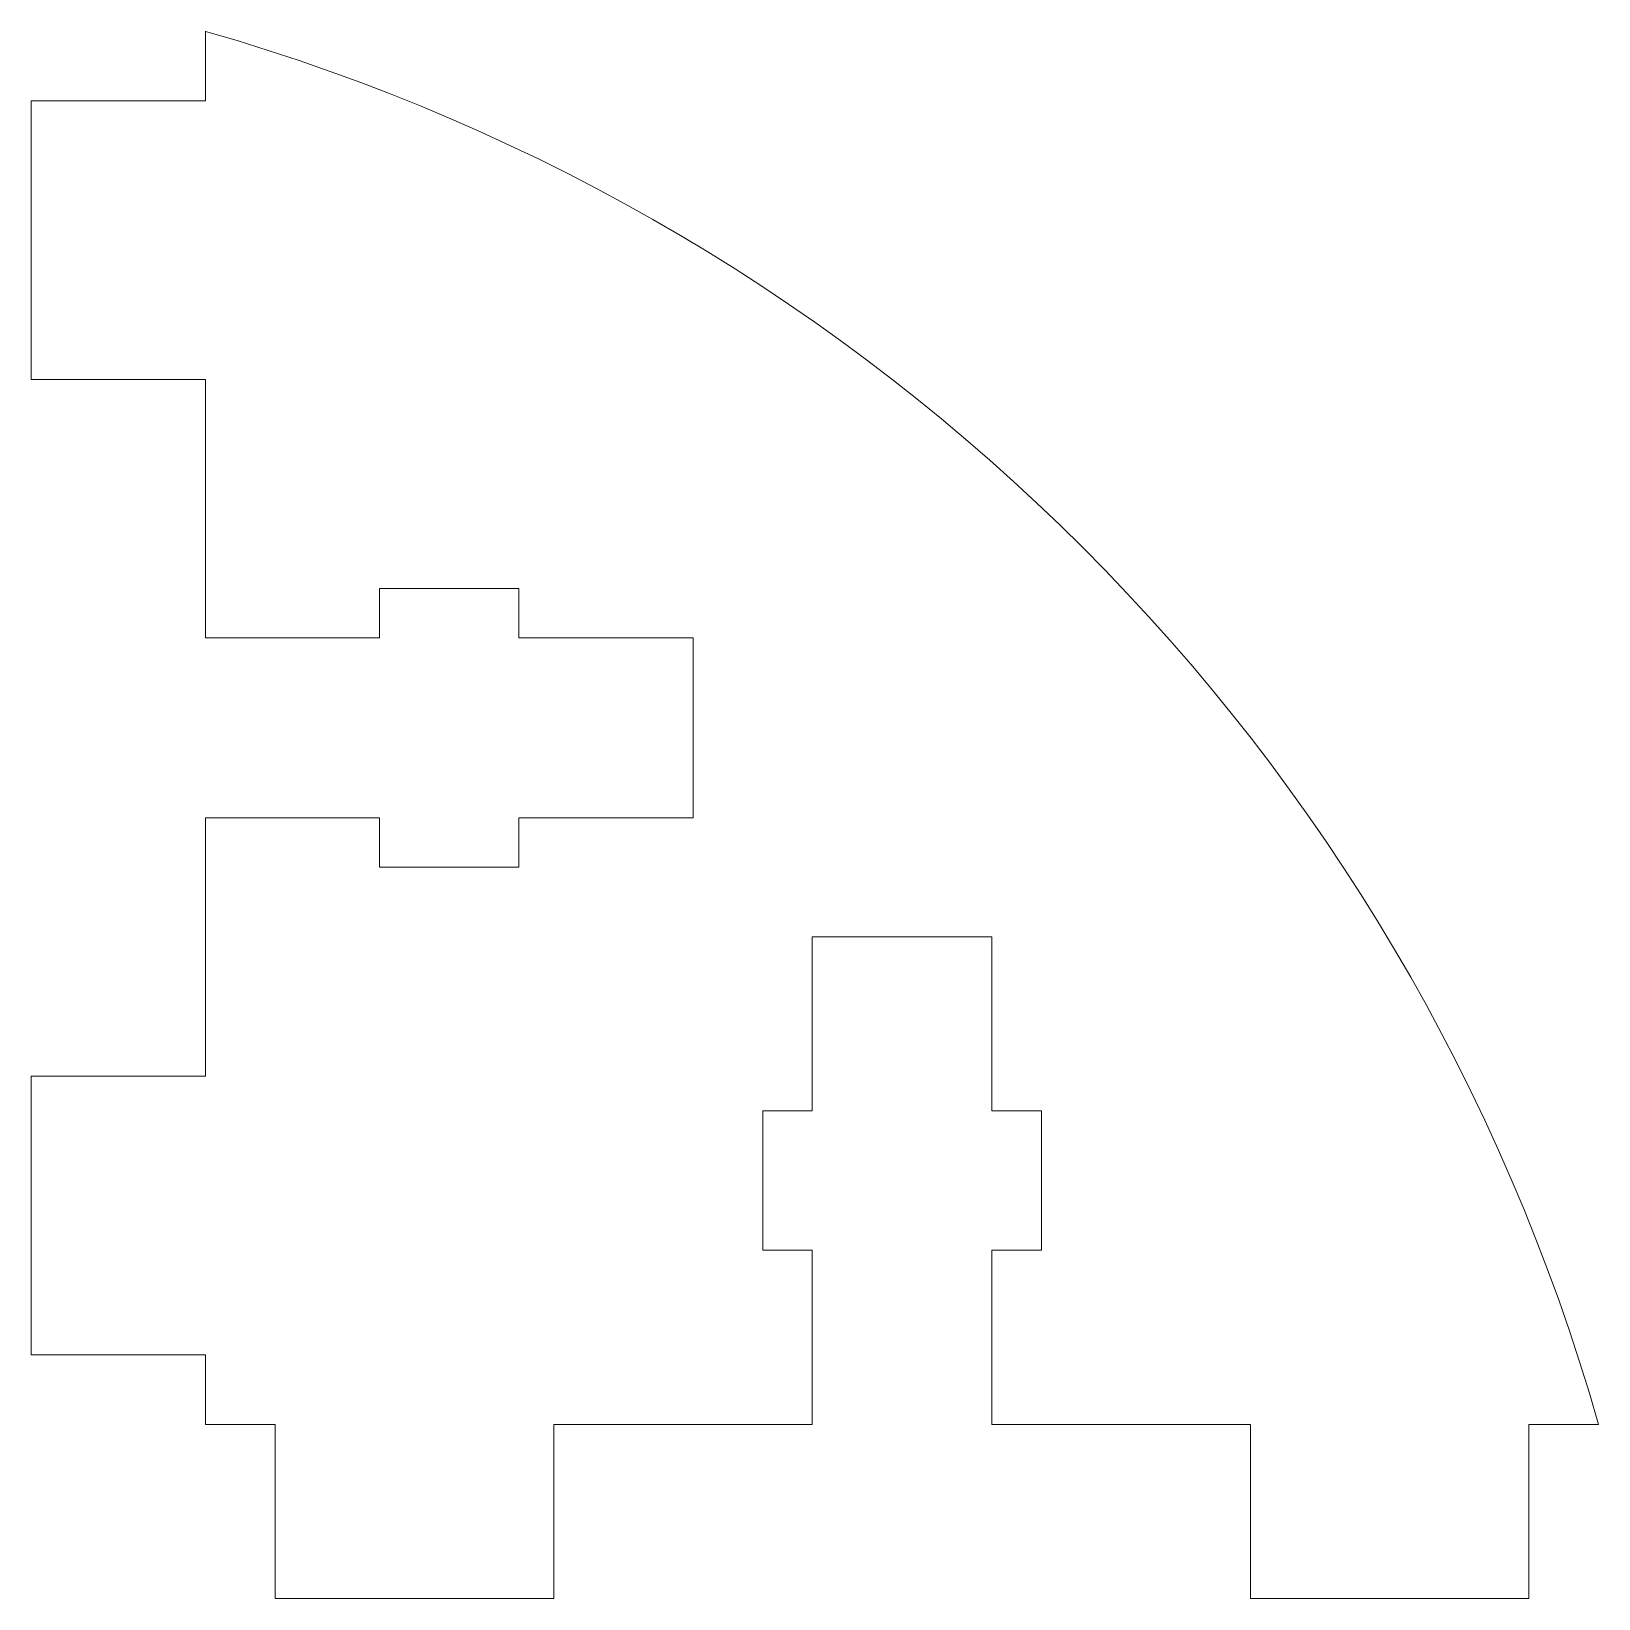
# Model space of a CAD drawing. Header units: inches. Extents: x 0 to 7.7, y 0 to 27.9.
# Drawn here: x 6.534 to 7.659, y 26.742 to 27.867 of the extents above; entities outside this region: 2.
import ezdxf

# ---------------------------------------------------------------- set-up
doc = ezdxf.new("R2010")
doc.units = ezdxf.units.IN
doc.header["$MEASUREMENT"] = 0
doc.styles.add('SLDTEXTSTYLE0', font='TXT', dxfattribs={"width": 0.7})

msp = doc.modelspace()

# ---------------------------------------------------------------- linework, layer by layer
at = {"color": 7, "linetype": 'Continuous', "lineweight": 15}
for p, q in [((6.6586, 27.8671), (6.6586, 27.8171)), ((6.5336, 27.8171), (6.5336, 27.6171)), ((6.6586, 27.8171), (6.5336, 27.8171)), ((6.5336, 27.6171), (6.6586, 27.6171)), ((6.6586, 27.6171), (6.6586, 27.4316)), ((6.7836, 27.4671), (6.8836, 27.4671)), ((6.7836, 27.4671), (6.7836, 27.4316)), ((6.8836, 27.4316), (6.8836, 27.4671)), ((6.6586, 27.4316), (6.7836, 27.4316)), ((6.8836, 27.4316), (7.0086, 27.4316)), ((7.0086, 27.4316), (7.0086, 27.3026)), ((6.7836, 27.3026), (6.6586, 27.3026)), ((6.6586, 27.3026), (6.6586, 27.1171)), ((6.7836, 27.3026), (6.7836, 27.2671)), ((6.8836, 27.2671), (6.8836, 27.3026)), ((7.0086, 27.3026), (6.8836, 27.3026)), ((6.8836, 27.2671), (6.7836, 27.2671)), ((7.0941, 27.2171), (7.2231, 27.2171)), ((7.0941, 27.0921), (7.0941, 27.2171)), ((7.2231, 27.2171), (7.2231, 27.0921)), ((6.5336, 27.1171), (6.5336, 26.9171)), ((6.6586, 27.1171), (6.5336, 27.1171)), ((7.0941, 27.0921), (7.0586, 27.0921)), ((7.0586, 26.9921), (7.0586, 27.0921)), ((7.2586, 27.0921), (7.2231, 27.0921)), ((7.2586, 27.0921), (7.2586, 26.9921)), ((7.0586, 26.9921), (7.0941, 26.9921)), ((7.0941, 26.8671), (7.0941, 26.9921)), ((7.2231, 26.9921), (7.2231, 26.8671)), ((7.2231, 26.9921), (7.2586, 26.9921)), ((6.5336, 26.9171), (6.6586, 26.9171)), ((6.6586, 26.8671), (6.6586, 26.9171)), ((6.7086, 26.8671), (6.6586, 26.8671)), ((6.7086, 26.8671), (6.7086, 26.7421)), ((6.9086, 26.8671), (7.0941, 26.8671)), ((6.9086, 26.7421), (6.9086, 26.8671)), ((7.2231, 26.8671), (7.4086, 26.8671)), ((7.4086, 26.8671), (7.4086, 26.7421)), ((7.6086, 26.8671), (7.6586, 26.8671)), ((7.6086, 26.8671), (7.6086, 26.7421)), ((6.7086, 26.7421), (6.9086, 26.7421)), ((7.6086, 26.7421), (7.4086, 26.7421))]:
    msp.add_line(p, q, dxfattribs=at)
msp.add_arc((6.2592, 26.4676), 1.4553, 15.9305, 74.0695, dxfattribs=at)

# ---------------------------------------------------------------- texts
at = {"color": 7, "linetype": 'Continuous', "char_height": 0.572807, "attachment_point": 1, "style": 'SLDTEXTSTYLE0'}
for s, insert in [('SolidWorks Educational Edition.', (0, 1.5976)), ('For Instructional Use Only.', (0, 0.7384))]:
    msp.add_mtext(s, dxfattribs=dict(at, insert=insert))

doc.saveas('drawing.dxf')
